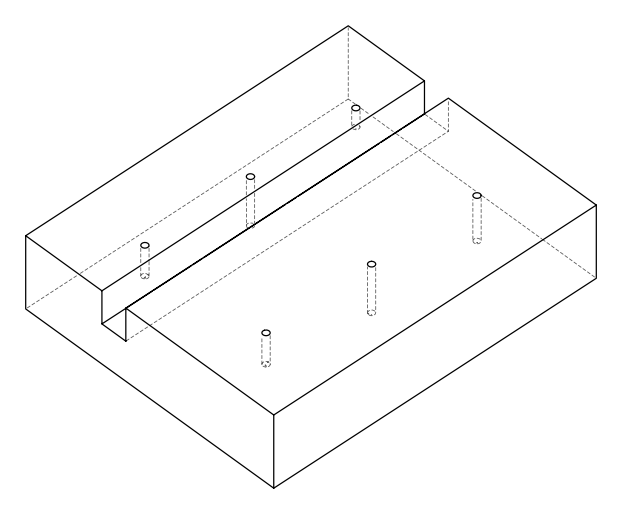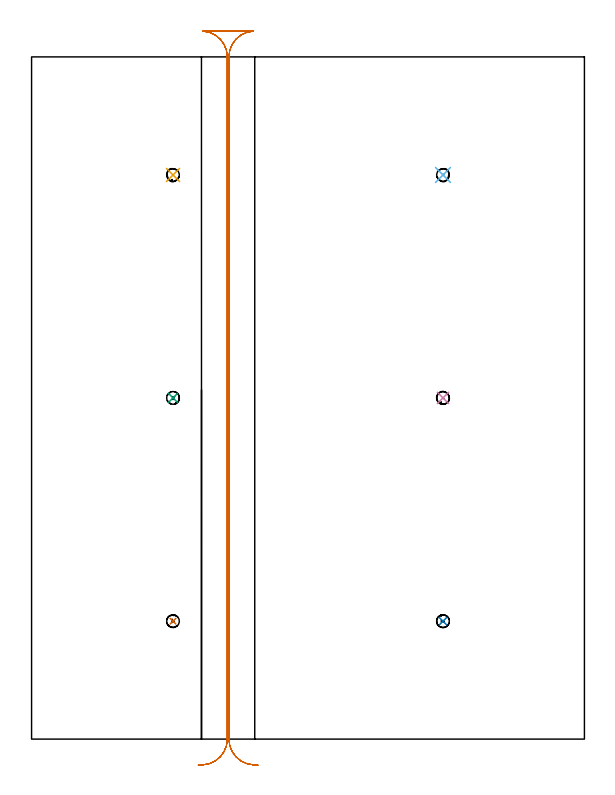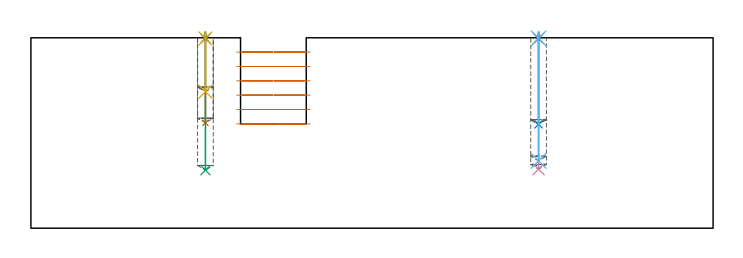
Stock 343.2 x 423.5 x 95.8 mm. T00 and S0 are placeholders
(PLAN: 13 operations, 2 tool changes, 13.3 min)
(1 SPOT_DRILL | STEP1POCKET | NXT0321_9005460120000 | 0.03 min | 1 mm3)
(2 SPOT_DRILL_1 | STEP1POCKET_1 | NXT0321_9005460120000 | 0.03 min | 0 mm3)
(3 SPOT_DRILL_2 | STEP1POCKET_2 | NXT0321_9005460120000 | 0.03 min | 1 mm3)
(4 SPOT_DRILL_3 | STEP1POCKET_3 | NXT0321_9005460120000 | 0.03 min | 0 mm3)
(5 SPOT_DRILL_4 | STEP1POCKET_4 | NXT0321_9005460120000 | 0.03 min | 1 mm3)
(6 SPOT_DRILL_5 | STEP1POCKET_5 | NXT0321_9005460120000 | 0.03 min | 0 mm3)
(7 DRILL_BLIND_HOLE_INTO_CENTER | STEP1POCKET | UGT0301_198 | 0.18 min | 2006 mm3)
(8 DRILL_BLIND_HOLE_INTO_CENTER_1 | STEP1POCKET_1 | UGT0301_198 | 0.18 min | 2038 mm3)
(9 DRILL_BLIND_HOLE_INTO_CENTER_2 | STEP1POCKET_2 | UGT0301_198 | 0.28 min | 3160 mm3)
(10 DRILL_BLIND_HOLE_INTO_CENTER_3 | STEP1POCKET_3 | UGT0301_198 | 0.27 min | 3136 mm3)
(11 DRILL_BLIND_HOLE_INTO_CENTER_4 | STEP1POCKET_4 | UGT0301_198 | 0.12 min | 1241 mm3)
(12 DRILL_BLIND_HOLE_INTO_CENTER_5 | STEP1POCKET_5 | UGT0301_198 | 0.26 min | 2935 mm3)
(13 MILL_RECTANGULAR_SLOT | SLOT_RECTANGULAR | UGT0201_004 | Follow Part, ap 8, ae 75% | 11.87 min | 605234 mm3)
(TOOL NXT0321_9005460120000 | NC Spot Drill, 142deg, 12mm, Carbide, Uncoated | D12 PA142 FL30 Z2)
(TOOL UGT0301_198 | Twist Drill 7.9 mm | D7.9 PA118 FL73 Z2)
(TOOL UGT0201_004 | End Mill 32 mm | D32 FL53 Z6)
(OP 1 SPOT_DRILL)
G17 G21 G94 G90
T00 M6
G54
G17 G0 G90 X87.8 Y73.2 S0 M3
G43 Z105.8 H0
G94 G81 G98 Z95.46 F250. R98.8
G80
M5
M2
(OP 2 SPOT_DRILL_1)
G17 G21 G94 G90
T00 M6
G54
G17 G0 G90 X255.4 Y73.2 S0 M3
G43 Z105.8 H0
G94 G81 G98 Z95.46 F250. R98.8
G80
M5
M2
(OP 3 SPOT_DRILL_2)
G17 G21 G94 G90
T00 M6
G54
G17 G0 G90 X87.8 Y211.8 S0 M3
G43 Z105.8 H0
G94 G81 G98 Z95.46 F250. R98.8
G80
M5
M2
(OP 4 SPOT_DRILL_3)
G17 G21 G94 G90
T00 M6
G54
G17 G0 G90 X255.4 Y211.8 S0 M3
G43 Z105.8 H0
G94 G81 G98 Z95.46 F250. R98.8
G80
M5
M2
(OP 5 SPOT_DRILL_4)
G17 G21 G94 G90
T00 M6
G54
G17 G0 G90 X87.8 Y350.2 S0 M3
G43 Z105.8 H0
G94 G81 G98 Z95.46 F250. R98.8
G80
M5
M2
(OP 6 SPOT_DRILL_5)
G17 G21 G94 G90
T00 M6
G54
G17 G0 G90 X255.4 Y350.2 S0 M3
G43 Z105.8 H0
G94 G81 G98 Z95.46 F250. R98.8
G80
M5
M2
(OP 7 DRILL_BLIND_HOLE_INTO_CENTER)
G17 G21 G94 G90
T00 M6
G54
G17 G0 G90 X87.8 Y73.2 S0 M3
G43 Z105.8 H0
G94 G81 G98 Z53. F250. R97.8
G80
M5
M2
(OP 8 DRILL_BLIND_HOLE_INTO_CENTER_1)
G17 G21 G94 G90
T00 M6
G54
G17 G0 G90 X255.4 Y73.2 S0 M3
G43 Z105.8 H0
G94 G81 G98 Z52.3 F250. R97.8
G80
M5
M2
(OP 9 DRILL_BLIND_HOLE_INTO_CENTER_2)
G17 G21 G94 G90
T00 M6
G54
G17 G0 G90 X87.8 Y211.8 S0 M3
G43 Z105.8 H0
G94 G81 G98 Z29.2 F250. R97.8
G80
M5
M2
(OP 10 DRILL_BLIND_HOLE_INTO_CENTER_3)
G17 G21 G94 G90
T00 M6
G54
G17 G0 G90 X255.4 Y211.8 S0 M3
G43 Z105.8 H0
G94 G81 G98 Z29.7 F250. R97.8
G80
M5
M2
(OP 11 DRILL_BLIND_HOLE_INTO_CENTER_4)
G17 G21 G94 G90
T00 M6
G54
G17 G0 G90 X87.8 Y350.2 S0 M3
G43 Z105.8 H0
G94 G81 G98 Z68.7 F250. R97.8
G80
M5
M2
(OP 12 DRILL_BLIND_HOLE_INTO_CENTER_5)
G17 G21 G94 G90
T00 M6
G54
G17 G0 G90 X255.4 Y350.2 S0 M3
G43 Z105.8 H0
G94 G81 G98 Z33.9 F250. R97.8
G80
M5
M2
(OP 13 MILL_RECTANGULAR_SLOT)
G17 G21 G94 G90
T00 M6
G54
G17 G0 G90 X140.515 Y-16.154 S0 M3
G43 Z105.8 H0
Z88.583
G94 G1 X137.521 Y-15.97 F250.
G2 X122.5 Y0. R16. F500.
G1 Y423.5
G2 X137.521 Y439.47 R16.
G1 Y439.5
X106.479
Y439.47
G2 X121.5 Y423.5 R16.
G1 Y0.
G2 X106.479 Y-15.97 R16.
G1 X103.485 Y-16.154 F250.
G0 X140.515 Z81.367
G1 X137.521 Y-15.97
G2 X122.5 Y0. R16. F500.
G1 Y423.5
G2 X137.521 Y439.47 R16.
G1 Y439.5
X106.479
Y439.47
G2 X121.5 Y423.5 R16.
G1 Y0.
G2 X106.479 Y-15.97 R16.
G1 X103.485 Y-16.154 F250.
G0 X140.515 Z74.15
G1 X137.521 Y-15.97
G2 X122.5 Y0. R16. F500.
G1 Y423.5
G2 X137.521 Y439.47 R16.
G1 Y439.5
X106.479
Y439.47
G2 X121.5 Y423.5 R16.
G1 Y0.
G2 X106.479 Y-15.97 R16.
G1 X103.485 Y-16.154 F250.
G0 X140.515 Z66.933
G1 X137.521 Y-15.97
G2 X122.5 Y0. R16. F500.
G1 Y423.5
G2 X137.521 Y439.47 R16.
G1 Y439.5
X106.479
Y439.47
G2 X121.5 Y423.5 R16.
G1 Y0.
G2 X106.479 Y-15.97 R16.
G1 X103.485 Y-16.154 F250.
G0 X140.515 Z59.717
G1 X137.521 Y-15.97
G2 X122.5 Y0. R16. F500.
G1 Y423.5
G2 X137.521 Y439.47 R16.
G1 Y439.5
X106.479
Y439.47
G2 X121.5 Y423.5 R16.
G1 Y0.
G2 X106.479 Y-15.97 R16.
G1 X103.485 Y-16.154 F250.
G0 X140.515 Z52.5
G1 X137.521 Y-15.97
G2 X122.5 Y0. R16. F500.
G1 Y423.5
G2 X137.521 Y439.47 R16.
G1 Y439.5
X106.479
Y439.47
G2 X121.5 Y423.5 R16.
G1 Y0.
G2 X106.479 Y-15.97 R16.
G1 X103.485 Y-16.154 F250.
G0 Z105.8
M5
M2
